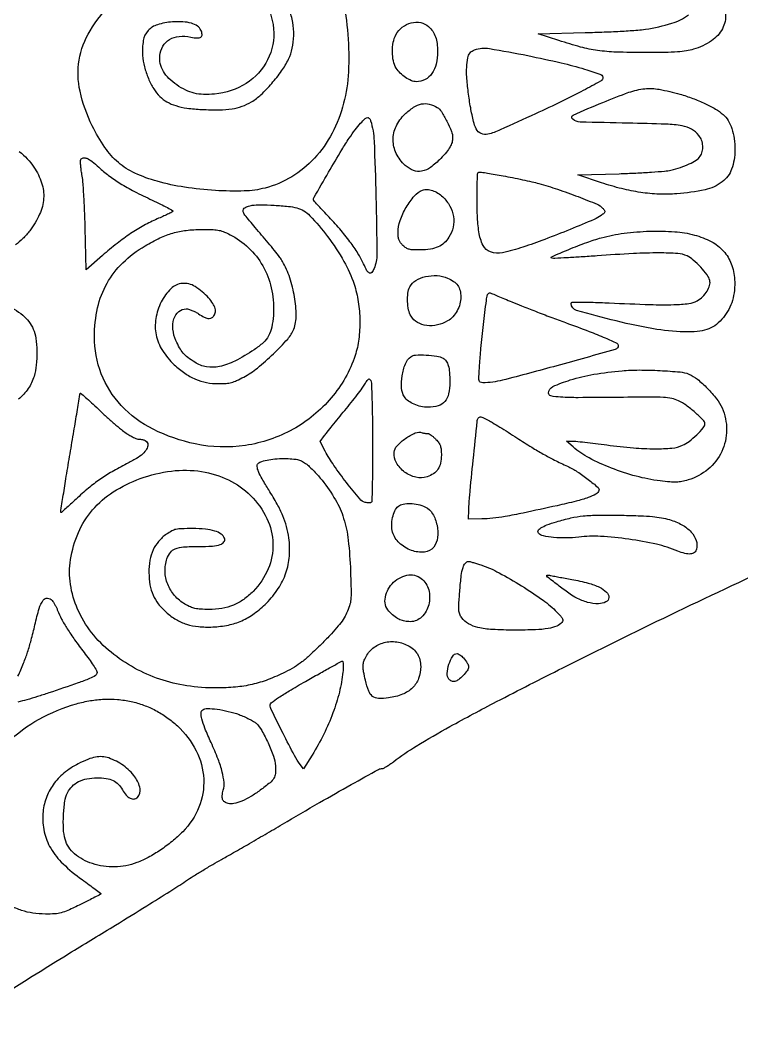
# Model space of a CAD drawing. Header units: inches. Extents: x 0 to 5940, y 0 to 4205.
# Drawn here: x 5512.86 to 5540.37, y 735.63 to 774.24 of the extents above; entities that cross this region are included whole.
import ezdxf

# ---------------------------------------------------------------- set-up
doc = ezdxf.new("R2010")
doc.units = ezdxf.units.IN
doc.header["$LTSCALE"] = 50
doc.header["$MEASUREMENT"] = 0

# ---------------------------------------------------------------- blocks, each defined once
blk = doc.blocks.new('JACZ-COO-GE-001-CAR-LOGO-R00')
at = {"color": 8}
for points in [[(6065.78, 2506.93, -0.010955), (6132.07, 2549.34, 0.000596), (6155.37, 2563.58, 0.001561), (6172.05, 2573.87, 0.002088), (6184.28, 2581.53, 0.006034), (6192.65, 2586.98, -0.00734), (6196.69, 2589.59, -0.003852), (6201.78, 2592.71, -0.00383), (6207.04, 2595.84, -0.005873), (6211.65, 2598.46, 0.003684), (6217.1, 2601.53, 0.001065), (6225.47, 2606.34, 0.001071), (6234.88, 2611.8, 0.001142), (6244.07, 2617.19, -0.002175), (6263.83, 2628.72, -0.003582), (6280.64, 2638.27, -0.001034), (6295.18, 2646.36, -0.127044), (6297.2, 2646.88, 0.124265), (6297.91, 2647.06, 0.012635), (6299.44, 2647.93, 0.015184), (6301.22, 2649.08, 0.011544), (6303.1, 2650.45, -0.026561), (6315.25, 2658.75, -0.009899), (6333.14, 2669.13, -0.007274), (6357.92, 2682.4, -0.002721), (6393.07, 2700.33, -0.004269), (6450.35, 2728.54, -0.004197), (6508.43, 2755.93, -0.004364)], [(6276.01, 3056.49, -0.031909), (6278.83, 3037.02, -0.031767), (6279.16, 3017.09, -0.052214), (6276.63, 3000.44, -0.056554), (6270.45, 2984.45, -0.066577), (6261.1, 2971.19, -0.069869), (6249.03, 2961.35, -0.07254), (6234.87, 2955.37, -0.056965), (6223.83, 2953.8, -0.02231), (6208.44, 2954.07, -0.02215), (6192.06, 2955.82, -0.030423), (6177.59, 2958.93, -0.039808), (6165.74, 2963.27, -0.068715), (6156.91, 2968.92, -0.066527), (6149.76, 2976.88, -0.035037), (6143.03, 2988.38, -0.059881), (6136.52, 3006.8, -0.0966), (6136.07, 3023.38, -0.096185), (6141.89, 3038.96, -0.058941), (6154.05, 3054.42, -0.039617)], [(6233.62, 3056.68, -0.121445), (6239.36, 3040.04, -0.139087), (6236.25, 3023.54, -0.137634), (6224.9, 3011.01, -0.117943), (6208, 3005.29, -0.031235), (6202.16, 3005.12, -0.051075), (6197.27, 3005.78, -0.052691), (6192.71, 3007.41, -0.035841), (6187.93, 3010.14, -0.04758), (6183.76, 3013.56, -0.066474), (6180.81, 3017.38, -0.074222), (6179.19, 3021.49, -0.08168), (6178.92, 3025.75, -0.106794), (6180.54, 3030.78, -0.127958), (6184.03, 3034.32, -0.113808), (6189.15, 3035.97, -0.072819), (6195.42, 3035.58, 0.03585), (6198.84, 3035.12, 0.16658), (6200.74, 3035.64, 0.269118), (6201.39, 3037, 0.087598), (6200.81, 3039.25, 0.141446), (6198.94, 3041.43, 0.074703), (6195.69, 3042.93, 0.056857), (6191.21, 3043.7, 0.031811), (6185.67, 3043.65, 0.0551), (6177.64, 3042.18, 0.138798), (6172.67, 3039.01, 0.142005), (6170.17, 3033.77, 0.058743), (6169.8, 3025.84, 0.044984), (6170.78, 3019.85, 0.036098), (6172.86, 3013.65, 0.037163), (6175.68, 3008.09, 0.064304), (6178.91, 3004.03, 0.063943), (6182.75, 3001.16, 0.053718), (6187.41, 2999.15, 0.042346), (6193.37, 2997.85, 0.019972), (6201.23, 2997.14, 0.014054), (6210.59, 2996.93, 0.036571), (6217.31, 2997.46, 0.048318), (6222.68, 2998.82, 0.048881), (6227.67, 3001.19, 0.054045), (6232.69, 3004.99, 0.024687), (6238.39, 3010.92, 0.024609), (6243.64, 3017.6, 0.040217), (6247.32, 3023.79, 0.062565), (6249.33, 3029.63, 0.047647), (6250.09, 3036.36, 0.045588), (6249.56, 3043.43, 0.045548), (6247.75, 3050.3, 0.026346)], [(6479.59, 3047.93, -0.140095), (6477.94, 3040.04, -0.125435), (6472.14, 3033.62, -0.071676), (6462.63, 3029.1, -0.037395), (6458.83, 3028.23, -0.021229), (6454.13, 3027.72, -0.01316), (6447.44, 3027.45, -0.003349), (6436.57, 3027.38, -0.008025), (6421.45, 3027.62, -0.02672), (6411.56, 3028.47, -0.030989), (6402.6, 3030.29, -0.013878), (6391.07, 3033.74), (6380.07, 3037.37), (6405.07, 3037.99, 0.00351), (6415.15, 3038.31, 0.004026), (6424.78, 3038.77, 0.003634), (6432.94, 3039.28, 0.022986), (6437.07, 3039.76, 0.031672), (6451.04, 3042.95, 0.091925), (6459.84, 3047.44, 0.19453)], [(6104.26, 2974.75, -0.077532), (6112.05, 2966.39, -0.069671), (6116.13, 2958.07, -0.095931), (6117.17, 2949.82, -0.090658), (6115.07, 2941.44, -0.056145), (6109.84, 2932.7, -0.034486), (6106.11, 2928.46, -0.047194), (6102.18, 2925.23, -0.048823)], [(6096.72, 2893.64, -0.067892), (6106.08, 2887.77, -0.112652), (6111.7, 2880.39, -0.075622), (6113.05, 2875.63, -0.027276), (6113.54, 2868.59, -0.027575), (6113.25, 2861.24, -0.048494), (6112.09, 2855.27, -0.07897), (6108.97, 2848.74, -0.068684), (6103.84, 2843.14, -0.062834)], [(6103.53, 2695.88, 0.009583), (6106.51, 2702.84, 0.016528), (6108.68, 2708.76, 0.015599), (6110.54, 2715.04, 0.0075), (6112.55, 2723.19, -0.015245), (6114.85, 2731.94, -0.082817), (6116.99, 2736.34, -0.263351), (6119.26, 2737.4, -0.199598), (6121.75, 2736.13, -0.037276), (6122.42, 2735.22, -0.014544), (6123.2, 2733.86, -0.014303), (6123.97, 2732.35, -0.017251), (6124.61, 2730.88, 0.029688), (6126.71, 2726.3, 0.017786), (6129.72, 2721.12, 0.015049), (6133.67, 2715.26, 0.009144), (6138.66, 2708.55, -0.009069), (6141.31, 2705, -0.012566), (6143.54, 2701.72, -0.009132), (6145.27, 2698.93, -0.134697), (6145.57, 2697.82, -0.255031), (6144.73, 2696.28, -0.043155), (6141.64, 2694.65, -0.017067), (6135.48, 2692.29, -0.001554), (6119.9, 2686.99, -0.005863), (6113.86, 2685.03, -0.007512), (6108.25, 2683.38, -0.005959), (6103.53, 2682.13, -0.061989)], [(6097.99, 2660.64, -0.062612), (6114.84, 2673.07, -0.05902), (6134.57, 2681.23, -0.026751), (6142.08, 2682.92, -0.03155), (6149.33, 2683.68, -0.032236), (6156.48, 2683.52, -0.030351), (6163.69, 2682.44, -0.035327), (6170.3, 2680.54, -0.033691), (6176.69, 2677.71, -0.033239), (6182.73, 2674, -0.032301), (6188.28, 2669.49, -0.088686), (6198.24, 2656.3, -0.105335), (6202.25, 2641.25, -0.108949), (6199.72, 2626.26, -0.100633), (6191.11, 2613.24, -0.024733), (6185.45, 2608.1, -0.023502), (6179.21, 2603.46, -0.024303), (6172.83, 2599.6, -0.033253), (6166.72, 2596.8, -0.085366), (6154.97, 2594.51, -0.084659), (6143.09, 2596.27, -0.095291), (6133.6, 2601.52, -0.151665), (6128.61, 2609.25, -0.057309), (6127.73, 2614.7, -0.023948), (6127.76, 2622.16, -0.023249), (6128.48, 2629.41, -0.077795), (6129.89, 2633.96, -0.083333), (6132.32, 2637.36, -0.078654), (6135.77, 2639.86, -0.069775), (6140.2, 2641.37, -0.047616), (6145.51, 2641.88, -0.034536), (6150.47, 2641.53, -0.075125), (6154.13, 2640.45, -0.0902), (6156.88, 2638.5, -0.069849), (6159.06, 2635.53, 0.053534), (6160.98, 2632.73, 0.098744), (6163.14, 2631.03, 0.142742), (6165.24, 2630.64, 0.173569), (6167.04, 2631.49, 0.252724), (6168.43, 2636.17, 0.106865), (6165.69, 2642.35, 0.07989), (6159.61, 2648.37, 0.072505), (6151.75, 2652.43, 0.066337), (6148.32, 2653.12, 0.063764), (6144.78, 2652.91, 0.049563), (6140.71, 2651.71, 0.021546), (6135.57, 2649.35, 0.054205), (6128, 2644.39, 0.066513), (6122.24, 2638.2, 0.069414), (6118.48, 2630.95, 0.067038), (6116.8, 2622.86, 0.072278), (6117.51, 2613.17, 0.079801), (6120.96, 2604.43, 0.067758), (6127.53, 2596.16, 0.036125), (6137.62, 2587.8, -0.002778), (6141.43, 2585.04, -0.004487), (6144.65, 2582.65, -0.000992), (6147.43, 2580.52, -0.233547), (6147.57, 2580.24, -0.276879), (6147.42, 2579.99, -0.001171), (6144.42, 2578.4, -0.005127), (6140.96, 2576.62, -0.003153), (6136.85, 2574.59, -0.006492), (6130.12, 2571.42, -0.039899), (6126.51, 2570.12, -0.052843), (6123.18, 2569.57, -0.016452), (6118.1, 2569.46, -0.034042), (6111.48, 2569.98, -0.043029), (6105.5, 2571.39, -0.040118), (6099.53, 2573.9, -0.02445)]]:
    blk.add_lwpolyline(points, format="xyb", dxfattribs=at)
for points in [[(6321.8, 3041.17, -0.060099), (6323.97, 3038.67, -0.062626), (6325.45, 3035.76, -0.05462), (6326.29, 3032.24, -0.031682), (6326.57, 3027.89, -0.057776), (6325.8, 3021.29, -0.096235), (6323.52, 3016.2, -0.118348), (6319.9, 3013.02, -0.122276), (6315.27, 3011.88, -0.101166), (6312.63, 3012.43, -0.04737), (6309.55, 3014.11, -0.045824), (6306.66, 3016.47, -0.061522), (6304.56, 3019.12, -0.086598), (6303.08, 3022.89, -0.048173), (6302.56, 3027.81, -0.047831), (6302.99, 3032.81, -0.077792), (6304.4, 3036.82, -0.105176), (6307.8, 3040.85, -0.103873), (6312.57, 3043.16, -0.110965), (6317.6, 3043.28, -0.135538)], [(6374.57, 3025.75, -0.006381), (6392.25, 3021.9, -0.017067), (6404.7, 3018.57, -0.014989), (6413.37, 3015.65, -0.396926), (6414.36, 3013.64, -0.195972), (6413.1, 3012.09, -0.003951), (6404.01, 3007.21, -0.008268), (6392.7, 3001.49, -0.004446), (6378.57, 2994.78, -0.002698), (6359.83, 2986.22, -0.04376), (6353.29, 2983.93, -0.173901), (6349.73, 2984.28, -0.164773), (6347.11, 2986.8, -0.061828), (6345.66, 2990.72, -0.012496), (6344.14, 2998.01, -0.013431), (6342.85, 3006.35, -0.014773), (6342.06, 3014.5, -0.059592), (6342.58, 3024.53, -0.273243), (6346.2, 3028.8, -0.123979), (6354.13, 3029.49, -0.01036)], [(6455.37, 3005.25, -0.019325), (6462.16, 3003.01, -0.020636), (6468.61, 3000.29, -0.022126), (6474.2, 2997.34, -0.042643), (6478.33, 2994.43, -0.083986), (6480.98, 2991.31, -0.054421), (6482.95, 2986.99, -0.046851), (6484.17, 2981.66, -0.03286), (6484.57, 2975.52, -0.085255), (6482.84, 2965.44, -0.147388), (6477.85, 2958.64, -0.108676), (6468.68, 2954.45, -0.034533), (6453.72, 2952.29, -0.028562), (6444.23, 2952.13, -0.026374), (6434.52, 2953.03, -0.024781), (6424.39, 2955.03, -0.019458), (6413.65, 2958.16), (6401.07, 2962.37), (6423.07, 2963, 0.004527), (6431.9, 2963.33, 0.005376), (6440.22, 2963.81, 0.004702), (6447.23, 2964.36, 0.034099), (6450.57, 2964.88, 0.024719), (6455.69, 2966.31, 0.02989), (6460.33, 2968.18, 0.032614), (6464.02, 2970.23, 0.097192), (6466.1, 2972.23, 0.09484), (6467.23, 2974.74, 0.073983), (6467.48, 2977.73, 0.071794), (6466.85, 2980.76, 0.079472), (6465.4, 2983.36, 0.098645), (6461.56, 2986.65, 0.085213), (6456.54, 2988.43, 0.034347), (6447.94, 2989.32, 0.003667), (6427.87, 2989.84, -0.002441), (6402.38, 2990.45, -0.165629), (6398.38, 2991.94, -0.558037), (6398.68, 2994.17, -0.007232), (6414.34, 3000.9, -0.012591), (6428.26, 3006.24, -0.058937), (6436.62, 3008.14, -0.072119), (6444.37, 3007.84, -0.02459)], [(6326.4, 2998.2, -0.114783), (6328.59, 2995.98, -0.020429), (6331.47, 2990.83, -0.02139), (6333.91, 2985.45, -0.096006), (6334.57, 2982.06, -0.072297), (6334.22, 2979.63, -0.058998), (6333.18, 2977.21, -0.042922), (6331.27, 2974.49, -0.016622), (6328.2, 2971.05, -0.044427), (6322.84, 2966.35, -0.110649), (6318.09, 2964.28, -0.141562), (6313.67, 2964.69, -0.094136), (6309.32, 2967.41, -0.092543), (6304.62, 2973.75, -0.112431), (6302.93, 2980.93, -0.112054), (6304.52, 2988.15, -0.091447), (6309.15, 2994.6, -0.04594), (6313.77, 2998.28, -0.094311), (6318.02, 3000.05, -0.111103), (6322.16, 2999.99, -0.081857)], [(6290.97, 2991.13, -0.063487), (6292.82, 2980.31, -0.004828), (6293.8, 2950.62, -0.003452), (6294.3, 2920.11, -0.104058), (6292.8, 2912.63, -0.060813), (6291.55, 2910.47, -0.348751), (6290.35, 2910.17, -0.165851), (6289.04, 2911.39, -0.018252), (6287.2, 2915.13, 0.035462), (6284.26, 2920.6, 0.019715), (6279.98, 2926.85, 0.017479), (6274.53, 2933.63, 0.012829), (6268.04, 2940.78, -0.003269), (6265.18, 2943.82, -0.00516), (6262.77, 2946.46, -0.001534), (6260.71, 2948.78, -0.182677), (6260.57, 2949.15, -0.13194), (6260.91, 2950.43, -0.0005), (6268.63, 2963.73, -0.002524), (6275.69, 2975.72, -0.01488), (6279.6, 2981.88, -0.012589), (6282.75, 2986.27, -0.020921), (6285.64, 2989.78, -0.019109), (6288.11, 2992.34, -0.193359), (6289.45, 2992.88, -0.15019), (6289.87, 2992.75, -0.065372), (6290.3, 2992.36, -0.056329), (6290.69, 2991.8, -0.048054)], [(6146.57, 2966.37, 0.030119), (6151.74, 2961.99, 0.022685), (6157.9, 2957.81, 0.019067), (6165.44, 2953.56, 0.010794), (6174.88, 2948.96, -0.00672), (6179.33, 2946.84, -0.011761), (6182.95, 2944.94, -0.006054), (6185.82, 2943.31, -0.517695), (6185.85, 2942.88, -0.061663), (6185.26, 2942.5, -0.002807), (6183.1, 2941.46, -0.004651), (6180.5, 2940.25, -0.003312), (6177.57, 2938.95, 0.023042), (6170.4, 2935.42, 0.021307), (6163.39, 2931.16, 0.019408), (6156.19, 2925.94, 0.013355), (6148.43, 2919.49), (6139.84, 2911.97), (6139.29, 2934.17, 0.004207), (6138.98, 2943.13, 0.004815), (6138.54, 2951.69, 0.004363), (6138.04, 2958.94, 0.027224), (6137.54, 2962.63, -0.012742), (6137.13, 2965.14, -0.015501), (6136.88, 2967.5, -0.014104), (6136.79, 2969.49, -0.096432), (6136.96, 2970.45, -0.270726), (6138.16, 2971.41, -0.137931), (6140.16, 2971.16, -0.066905), (6142.99, 2969.48, -0.023461)], [(6361.49, 2961.85, -0.005079), (6366.37, 2960.92, -0.003842), (6371.7, 2959.8, -0.003885), (6376.69, 2958.68, -0.009003), (6380.42, 2957.74, -0.015014), (6390.3, 2954.73, -0.010494), (6401.25, 2950.78, -0.006271), (6411.35, 2946.75, -0.111137), (6414.2, 2944.74, -0.023036), (6415.27, 2943.44, -0.204982), (6415.44, 2942.74, -0.173163), (6415.06, 2942.06, -0.015603), (6413.54, 2940.82, -0.06476), (6409.84, 2938.66, -0.00332), (6397, 2933.35, -0.005906), (6383.47, 2928.05, -0.009783), (6371.92, 2923.94, -0.029306), (6361.06, 2921, -0.135203), (6354.62, 2921.41, -0.199999), (6350.7, 2924.89, -0.07651), (6348.53, 2932.01, -0.02562), (6347.72, 2940.76, -0.013131), (6347.56, 2951.79, -0.004833), (6347.79, 2962.81, -0.405239), (6348.89, 2963.88, -0.03842), (6349.82, 2963.81, -0.001537), (6353.14, 2963.28, -0.002697), (6357.08, 2962.63, -0.001904)], [(6329.28, 2950.67, -0.071836), (6333.1, 2945.73, -0.090353), (6334.99, 2940.27, -0.093395), (6334.81, 2934.63, -0.082428), (6332.61, 2929.18, -0.073844), (6330.11, 2926.18, -0.078112), (6326.89, 2924.1, -0.065967), (6322.73, 2922.89, -0.035559), (6317.4, 2922.45, -0.012315), (6313.66, 2922.5, -0.052686), (6311.46, 2922.82, -0.077508), (6309.81, 2923.52, -0.048937), (6308.15, 2924.8, -0.04365), (6306.87, 2926.24, -0.072393), (6306.09, 2927.66, -0.062876), (6305.69, 2929.39, -0.025549), (6305.57, 2931.8, -0.084857), (6306.64, 2938.04, -0.046749), (6309.89, 2945.08, -0.047076), (6314.21, 2951.14, -0.122185), (6318.57, 2954.21, -0.108223), (6320.96, 2954.58, -0.064694), (6323.79, 2954.04, -0.058514), (6326.69, 2952.69, -0.054306)], [(6251.71, 2944.82, -0.139779), (6258.71, 2940.67, -0.028519), (6268.1, 2929.55, -0.030823), (6276.76, 2916.4, -0.051046), (6282.16, 2904.27, -0.040704), (6284.39, 2894.96, -0.03479), (6285.24, 2884.9, -0.035448), (6284.69, 2875.05, -0.048212), (6282.72, 2866.38, -0.096082), (6270.08, 2843.84, -0.090841), (6249.72, 2827.14, -0.089402), (6224.45, 2818.56, -0.089336), (6197.77, 2819.34, -0.064283), (6175.43, 2827.13, -0.088378), (6158.41, 2839.81, -0.096679), (6147.85, 2856.61, -0.093112), (6144.19, 2876.38, -0.054138), (6145.9, 2891.69, -0.072403), (6150.87, 2904.75, -0.073837), (6159.26, 2915.65, -0.059108), (6171.07, 2924.63, -0.022263), (6179.02, 2928.84, -0.039921), (6185.93, 2931.46, -0.042049), (6192.91, 2932.87, -0.027978), (6201.07, 2933.35, -0.007875), (6207.26, 2933.27, -0.044163), (6210.54, 2932.88, -0.055853), (6213.36, 2931.96, -0.017144), (6217.38, 2929.96, -0.074502), (6227.19, 2922.57, -0.074694), (6234.39, 2912.64, -0.072532), (6238.51, 2900.76, -0.064363), (6239.29, 2887.69, -0.033807), (6238.43, 2881.35, -0.076674), (6236.74, 2876.83, -0.079833), (6233.82, 2873.14, -0.039131), (6229.09, 2869.44, -0.027098), (6218.85, 2863.41, -0.067165), (6210.67, 2860.49, -0.093356), (6203.77, 2860.33, -0.102071), (6197.52, 2862.73, -0.021464), (6193.82, 2865.33, -0.050554), (6191.37, 2867.64, -0.05138), (6189.46, 2870.37, -0.022816), (6187.5, 2874.31, -0.077456), (6185.89, 2880.3, -0.106081), (6186.47, 2885.83, -0.138014), (6189.04, 2889.67, -0.178544), (6192.98, 2891.13, -0.069798), (6194.26, 2890.95, -0.025273), (6195.99, 2890.36, -0.024483), (6197.85, 2889.51, -0.026727), (6199.56, 2888.5, 0.019988), (6202.49, 2886.73, 0.081222), (6204.45, 2886.03, 0.136722), (6205.97, 2886.17, 0.105985), (6207.37, 2887.08, 0.144984), (6208.39, 2888.95, 0.114452), (6208.34, 2891.27, 0.081884), (6207.17, 2893.97, 0.040411), (6204.89, 2896.95, 0.069157), (6197.65, 2903.02, 0.162567), (6190.88, 2904.66, 0.175083), (6184.82, 2901.87, 0.082524), (6179.69, 2894.81, 0.074612), (6176.81, 2885.95, 0.092927), (6176.98, 2877.31, 0.089525), (6180.31, 2869.08, 0.064212), (6186.64, 2861.41, 0.037218), (6192.2, 2856.94, 0.049897), (6197.86, 2853.82, 0.052637), (6203.77, 2852, 0.04909), (6210.07, 2851.4, 0.017459), (6214.11, 2851.55, 0.045444), (6216.98, 2852.02, 0.044157), (6219.76, 2853.01, 0.015726), (6223.54, 2854.9, 0.046662), (6230.78, 2859.71, 0.021216), (6239.32, 2867.25, 0.019365), (6246.9, 2875.11, 0.09113), (6250.15, 2880.44, 0.094059), (6251.43, 2887.62, 0.03928), (6250.56, 2897.45, 0.038353), (6248, 2907.71, 0.052291), (6244.08, 2916.38, 0.028362), (6242.65, 2918.53, 0.005892), (6239.88, 2922.14, 0.00617), (6236.55, 2926.26, 0.005788), (6233.06, 2930.38, -0.002848), (6229.67, 2934.33, -0.003904), (6226.68, 2937.92, -0.002543), (6224.2, 2940.97, -0.045589), (6223.5, 2942.02, -0.152812), (6223.23, 2943.43, -0.181724), (6223.84, 2944.63, -0.107274), (6225.45, 2945.56, -0.037187), (6228.07, 2946.2, -0.046287), (6232.27, 2946.5, -0.009368), (6239.75, 2946.2, -0.009736), (6247.24, 2945.62, -0.040011)], [(6463.07, 2930.4, -0.05637), (6472.04, 2926.9, -0.087813), (6478.58, 2921.83, -0.0946), (6482.66, 2915.12, -0.075604), (6484.4, 2906.83, -0.037772), (6484.29, 2900.97, -0.04765), (6483.27, 2895.65, -0.050291), (6481.32, 2890.86, -0.050882), (6478.47, 2886.57, -0.050401), (6474.76, 2882.9, -0.07286), (6470.8, 2880.55, -0.065168), (6466.01, 2879.28, -0.032201), (6459.71, 2878.88, -0.041584), (6443.08, 2880.26, -0.018325), (6421.46, 2884.71, -0.009378), (6400.43, 2890.27, -0.335209), (6397.57, 2894.05, -0.399987), (6398.1, 2894.62, -0.009369), (6402.08, 2894.73, -0.011268), (6408.02, 2894.67, -0.002738), (6417.82, 2894.28, 0.00306), (6439.56, 2893.45, 0.014157), (6452.14, 2893.39, 0.022536), (6460.16, 2893.95, 0.104591), (6464.53, 2895.41, 0.062635), (6467.44, 2897.65, 0.059433), (6469.77, 2900.58, 0.065306), (6471.14, 2903.64, 0.135068), (6471.2, 2906.23, 0.099604), (6469.79, 2909.19, 0.025421), (6466.38, 2913.29, 0.026586), (6462.47, 2917.1, 0.069295), (6459.19, 2919.25, 0.094861), (6454.25, 2920.54, 0.015871), (6444.41, 2920.86, 0.013305), (6430.61, 2920.51, 0.004986), (6411.3, 2919.31, -0.002027), (6402.79, 2918.74, -0.002923), (6395.27, 2918.3, -0.001534), (6388.89, 2917.99, -0.046818), (6387.3, 2918.06, -0.75446), (6387.19, 2918.84, -0.005781), (6396.23, 2922.7, -0.010038), (6405.92, 2926.48, -0.021562), (6413.57, 2928.92, -0.034223), (6425.64, 2931.33, -0.024673), (6439.34, 2932.42, -0.025066), (6452.56, 2932.15, -0.047381)], [(6331.85, 2907.52, -0.051653), (6335.07, 2905.74, -0.087835), (6337.25, 2903.58, -0.092035), (6338.48, 2900.88, -0.061685), (6338.9, 2897.5, -0.065776), (6338.41, 2893.74, -0.059854), (6336.95, 2890.11, -0.060903), (6334.7, 2886.99, -0.07361), (6331.89, 2884.72, -0.078224), (6326.43, 2882.57, -0.087281), (6320.79, 2882.31, -0.097226), (6315.88, 2883.95, -0.127372), (6312.5, 2887.23, -0.084435), (6311.18, 2890.53, -0.042339), (6310.62, 2894.99, -0.042335), (6310.81, 2899.48, -0.084076), (6311.85, 2902.88, -0.144097), (6314.93, 2906.19, -0.076935), (6320.17, 2908.29, -0.071325), (6326.27, 2908.82, -0.086063)], [(6366.07, 2894.82, 0.005986), (6371.16, 2892.74, 0.002069), (6378.57, 2889.86, 0.002055), (6386.75, 2886.74, 0.002385), (6394.57, 2883.85, -0.003686), (6407.14, 2879.16, -0.010856), (6415.7, 2875.68, -0.007183), (6421.82, 2872.93, -0.291398), (6422.57, 2871.75, -0.335817), (6420.9, 2869.54, -0.001408), (6389.89, 2860.89, -0.004378), (6361.05, 2853.21, -0.063013), (6350.55, 2851.88, -0.127812), (6349.27, 2852.21, -0.225162), (6348.64, 2853.09, -0.057304), (6348.52, 2855.08, -0.003265), (6348.88, 2861.23, -0.008805), (6349.63, 2870.13, -0.00318), (6350.98, 2882.77, -0.001466), (6352.49, 2895.63, -0.046706), (6353.16, 2898.73, -0.095306), (6353.42, 2899.21, -0.105787), (6353.83, 2899.54, -0.109019), (6354.32, 2899.66, -0.106785), (6354.83, 2899.57, -0.000607), (6355.69, 2899.2, -0.000027), (6358.64, 2897.96, -0.000046), (6362.15, 2896.48, -0.000033)], [(6329.51, 2864.91, -0.126123), (6331.16, 2863.4, -0.076298), (6332.26, 2860.97, -0.050548), (6332.88, 2857.39, -0.018445), (6333.05, 2852.25, -0.049212), (6332.41, 2845.94, -0.129089), (6330.42, 2841.89, -0.145874), (6326.89, 2839.63, -0.0697), (6321.49, 2838.88, -0.049896), (6317.64, 2839.26, -0.054086), (6314.04, 2840.41, -0.058586), (6311.04, 2842.17, -0.08549), (6308.96, 2844.41, -0.129026), (6307.41, 2849.04, -0.056234), (6307.7, 2855.57, -0.05628), (6309.44, 2861.86, -0.13193), (6312.35, 2865.72, -0.158352), (6314.79, 2866.61, -0.02055), (6320.41, 2866.58, -0.023922), (6326.08, 2866.04, -0.087381)], [(6460.07, 2856.47, -0.07097), (6464.62, 2853.75, -0.028731), (6469.97, 2848.88, -0.028871), (6474.8, 2843.35, -0.060629), (6477.72, 2838.46, -0.106015), (6480.17, 2826.8, -0.109129), (6477.57, 2815.3, -0.108521), (6470.35, 2805.91, -0.10382), (6459.75, 2800.23, -0.022592), (6456.32, 2799.39, -0.040271), (6453.44, 2799.06, -0.031033), (6450.07, 2799.15, -0.008497), (6444.78, 2799.72, -0.033917), (6432.05, 2802.2, -0.02813), (6418.93, 2806.49, -0.029071), (6407.13, 2811.91, -0.056064), (6398.57, 2817.77), (6395.07, 2820.8), (6398.07, 2820.83, -0.027507), (6399.98, 2820.75, -0.00249), (6404.74, 2820.26, -0.003226), (6410.41, 2819.61, -0.002517), (6416.57, 2818.83, 0.011028), (6430.67, 2817.3, 0.020466), (6442.17, 2816.77, 0.024424), (6451.1, 2817.17, 0.081363), (6456.77, 2818.65, 0.060786), (6460.23, 2820.72, 0.026912), (6464.27, 2824.22, 0.021973), (6467.77, 2827.92, 0.180599), (6468.57, 2830.05, 0.199727), (6467.74, 2832.04, 0.015458), (6463.44, 2836.06, 0.02196), (6458.66, 2839.9, 0.049905), (6454.68, 2842.25, 0.056777), (6451, 2843.46, 0.038241), (6446.62, 2844.04, 0.014751), (6439.26, 2844.21, 0.00132), (6420.77, 2844.06, -0.002239), (6401.28, 2843.94, -0.016392), (6391.96, 2844.22, -0.029866), (6386.76, 2844.87, -0.361556), (6385.57, 2846.3, -0.292689), (6387.83, 2849.83, -0.033558), (6397.05, 2853.35, -0.032097), (6409.65, 2856.35, -0.020607), (6424.57, 2858.27, -0.022464), (6433.62, 2858.65, -0.011939), (6444.83, 2858.35, -0.009225), (6455.43, 2857.61, -0.077505)], [(6292.01, 2820.22, -0.002117), (6291.98, 2808.22, -0.003411), (6291.84, 2798, -0.000662), (6291.65, 2789.02, -0.191913), (6291.37, 2788.35, -0.154472), (6290.93, 2788.12, -0.039392), (6290.11, 2788.04, -0.036345), (6289.12, 2788.09, -0.029941), (6288.09, 2788.28, -0.158748), (6285.19, 2790.1, -0.008263), (6278.19, 2798.78, -0.014124), (6271.44, 2807.97, -0.030547), (6266.89, 2815.48), (6264.22, 2820.57), (6266.5, 2823.78, -0.012368), (6267.88, 2825.61, -0.002079), (6270.61, 2829.04, -0.002275), (6273.85, 2833.05, -0.002018), (6277.26, 2837.19, 0.004809), (6280.67, 2841.36, 0.005281), (6283.88, 2845.47, 0.004946), (6286.56, 2849.04, 0.026402), (6287.9, 2851.07, -0.010508), (6289.14, 2853.11, -0.10697), (6289.83, 2853.81, -0.321964), (6290.4, 2853.78, -0.097596), (6291, 2853.08, -0.118768), (6291.39, 2851.69, -0.001661), (6291.69, 2842.89, -0.004451), (6291.91, 2832.5, -0.00271)], [(6161.01, 2825.13, 0.014987), (6163.01, 2823.88, 0.017677), (6164.98, 2822.83, 0.016748), (6166.69, 2822.07, 0.097152), (6167.66, 2821.88, -0.048557), (6169.67, 2821.68, -0.084462), (6171.23, 2821.09, -0.11246), (6172.21, 2820.16, -0.149017), (6172.57, 2818.99, -0.134979), (6171.9, 2816.56, -0.074441), (6169.93, 2814.15, -0.049395), (6166.5, 2811.61, -0.018454), (6161.24, 2808.72, 0.014548), (6153.57, 2804.58, 0.021293), (6147.1, 2800.46, 0.021226), (6140.98, 2795.8, 0.014328), (6134.4, 2789.99, -0.002458), (6131.45, 2787.27, -0.003929), (6128.9, 2784.97, -0.000906), (6126.65, 2782.98, -0.182501), (6126.38, 2782.88, -0.459901), (6126.24, 2783.04, -0.000157), (6127.64, 2792.06, -0.001958), (6129.25, 2802.15, -0.00117), (6131.23, 2814.13, 0.000307), (6133.25, 2826.17, 0.000491), (6134.96, 2836.46, 0.000082), (6136.46, 2845.56, 0.028916), (6136.53, 2846.25, -0.62122), (6136.79, 2846.37, -0.003506), (6139.43, 2844.11, -0.00812), (6142.59, 2841.28, -0.004565), (6146.33, 2837.75, 0.006896), (6150.43, 2833.92, 0.006711), (6154.67, 2830.18, 0.006641), (6158.49, 2826.98, 0.024726)], [(6353.52, 2831.9, -0.016574), (6355.69, 2830.7, -0.003088), (6359.59, 2828.35, -0.003306), (6364.11, 2825.53, -0.003014), (6368.73, 2822.57, 0.005008), (6376.58, 2817.58, 0.010818), (6382.74, 2813.94, 0.012001), (6388.64, 2810.81, 0.007855), (6395.57, 2807.47, -0.03491), (6400.82, 2804.58, -0.021071), (6406.63, 2800.48, -0.012372), (6411.83, 2796.27, -0.305578), (6412.3, 2794.57, -0.190596), (6410.74, 2792.71, -0.037041), (6406.65, 2790.88, -0.025397), (6400.18, 2788.9, -0.007473), (6390.07, 2786.52, -0.001568), (6372.09, 2782.63, -0.008788), (6362.42, 2780.75, -0.016329), (6355.85, 2779.81, -0.024502), (6350.07, 2779.46), (6343.07, 2779.38), (6343.17, 2784.38, -0.018901), (6343.61, 2792, -0.001751), (6345.48, 2810.79, -0.000406), (6347.61, 2831.4, -0.112831), (6348.18, 2833.05, -0.122235), (6348.77, 2833.63, -0.18781), (6349.47, 2833.74, -0.060246), (6350.62, 2833.35, -0.004789)], [(6321.25, 2824.88, -0.125317), (6322.02, 2824.68, -0.028515), (6323.17, 2823.97, -0.027788), (6324.45, 2822.96, -0.023908), (6325.67, 2821.77, -0.033317), (6327.19, 2819.91, -0.071195), (6328.03, 2818.27, -0.062555), (6328.45, 2816.32, -0.02099), (6328.57, 2813.41, -0.053252), (6328.12, 2809.17, -0.092407), (6326.75, 2805.92, -0.099094), (6324.39, 2803.53, -0.068996), (6320.97, 2801.85, -0.139722), (6315.05, 2801.6, -0.101444), (6309.04, 2804.42, -0.103205), (6304.71, 2809.32, -0.149963), (6303.45, 2814.92, -0.172497), (6305.01, 2818.42, -0.050521), (6309.54, 2822.31, -0.050425), (6314.73, 2825.2, -0.186797), (6318.4, 2825.34, 0.027474), (6319.02, 2825.16, 0.015521), (6319.79, 2825.01, 0.015458), (6320.57, 2824.91, 0.024431)], [(6256.98, 2808.52, -0.026853), (6258.72, 2807.04, -0.011007), (6260.92, 2804.85, -0.010853), (6263.18, 2802.4, -0.013664), (6265.17, 2800.03, -0.03496), (6272.3, 2789.61, -0.056696), (6276.64, 2779.8, -0.048306), (6279.07, 2768.2, -0.018669), (6280.27, 2751.79, -0.002817), (6280.59, 2741.04, -0.028935), (6280.45, 2736.6, -0.057185), (6279.77, 2733.38, -0.027385), (6278.23, 2729.44, -0.038392), (6276.38, 2726.12, -0.025149), (6273.79, 2722.59, -0.018721), (6270.12, 2718.41, -0.007596), (6264.83, 2712.98, -0.007628), (6258.81, 2707.19, -0.023199), (6254.49, 2703.51, -0.029459), (6250.46, 2700.75, -0.019999), (6245.57, 2698.07, -0.024052), (6236.46, 2694.08, -0.034388), (6228.03, 2691.51, -0.033984), (6219.24, 2690.1, -0.022735), (6209.07, 2689.63, -0.037131), (6193.29, 2690.79, -0.044778), (6178.86, 2694.29, -0.045763), (6165.53, 2700.21, -0.041834), (6153.07, 2708.61, -0.057045), (6142.62, 2719.19, -0.063304), (6135.25, 2731.5, -0.066561), (6131.45, 2744.69, -0.075397), (6131.5, 2757.85, -0.063844), (6135.67, 2772.27, -0.075483), (6143.19, 2784.28, -0.072986), (6154.18, 2793.82, -0.054833), (6168.55, 2800.93, -0.056727), (6185.15, 2804.93, -0.06914), (6201.12, 2804.7, -0.0746), (6215.43, 2800.24, -0.083564), (6227.18, 2791.9, -0.084706), (6235.82, 2779.74, -0.105742), (6239.07, 2766.32, -0.108114), (6236.53, 2752.96, -0.091964), (6228.57, 2741, -0.046833), (6223.53, 2736.69, -0.056236), (6218.07, 2733.7, -0.055049), (6211.98, 2731.96, -0.042153), (6205.07, 2731.38, -0.011679), (6200.51, 2731.49, -0.042397), (6197.63, 2731.87, -0.052858), (6195.2, 2732.68, -0.025999), (6192.3, 2734.18, -0.080872), (6186.79, 2738.76, -0.085168), (6183.13, 2744.77, -0.08689), (6181.73, 2751.55, -0.088751), (6182.74, 2758.35, -0.085127), (6184.56, 2761.73, -0.135599), (6187.18, 2763.67, -0.077225), (6191.51, 2764.62, -0.014576), (6199.63, 2764.86, 0.01426), (6206.87, 2765.08, 0.062037), (6211.08, 2765.86, 0.1574), (6213.02, 2767.24, 0.257064), (6213.28, 2769.18, 0.153355), (6211.49, 2771.44, 0.074811), (6208.13, 2773.05, 0.051449), (6203.17, 2774.03, 0.022039), (6196.41, 2774.35, 0.00693), (6190.46, 2774.28, 0.046511), (6187.53, 2773.94, 0.071648), (6185.26, 2773.1, 0.028992), (6182.46, 2771.37, 0.062565), (6178.29, 2767.57, 0.070324), (6175.37, 2763, 0.065038), (6173.68, 2757.5, 0.043692), (6173.15, 2750.93, 0.040092), (6173.71, 2744.46, 0.060807), (6175.32, 2739.05, 0.062978), (6178.13, 2734.32, 0.046887), (6182.29, 2729.89, 0.046387), (6187.61, 2726.02, 0.057719), (6193.19, 2723.52, 0.05372), (6199.5, 2722.25, 0.033378), (6207.07, 2722.07, 0.040042), (6215.38, 2723.09, 0.054204), (6222.57, 2725.4, 0.053612), (6229.16, 2729.23, 0.038038), (6235.66, 2734.8, 0.051525), (6241.88, 2742.47, 0.062471), (6245.95, 2750.78, 0.063202), (6247.8, 2759.76, 0.054586), (6247.5, 2769.39, 0.03088), (6246.25, 2775.45, 0.032963), (6244.29, 2781.17, 0.027798), (6241.29, 2787.35, 0.013655), (6236.84, 2794.88, -0.009355), (6233.26, 2800.8, -0.035215), (6231.36, 2804.7, -0.061477), (6230.66, 2807.33, -0.239349), (6231.19, 2808.87, -0.115793), (6233.21, 2810.08, -0.032321), (6236.81, 2810.97, -0.029651), (6241.26, 2811.51, -0.022812), (6246.16, 2811.58, -0.013568), (6250.13, 2811.34, -0.047594), (6252.65, 2810.89, -0.060805), (6254.7, 2810.03, -0.033269)], [(6320.08, 2785.8, -0.151735), (6323.92, 2782.26, -0.08022), (6326.25, 2776.15, -0.079232), (6326.56, 2769.54, -0.139627), (6324.5, 2764.51, -0.206345), (6319.61, 2761.86, -0.110284), (6312.66, 2762.76, -0.09928), (6306.18, 2766.71, -0.14004), (6302.68, 2772.45, -0.07051), (6302.2, 2776.12, -0.051392), (6302.67, 2780.2, -0.053317), (6303.9, 2783.87, -0.115386), (6305.71, 2786.2, -0.122322), (6308.29, 2787.4, -0.055449), (6312.02, 2787.71, -0.050977), (6316.18, 2787.17, -0.053068)], [(6449.9, 2779.11, -0.055519), (6456.44, 2776.37, -0.081759), (6461.31, 2772.51, -0.102152), (6463.97, 2768.01, -0.145012), (6464.16, 2763.4, -0.168387), (6463.04, 2761.68, -0.140608), (6461.01, 2760.88, -0.087932), (6458.03, 2761.11, -0.035963), (6454.16, 2762.41, 0.042869), (6442.91, 2766.01, 0.021058), (6428.12, 2768.74, 0.021046), (6413.2, 2770.2, 0.044281), (6401.58, 2769.83, -0.026184), (6394.81, 2769.36, -0.028737), (6388.24, 2769.63, -0.028438), (6382.77, 2770.49, -0.146345), (6380.12, 2771.95, -0.347033), (6379.98, 2773.23, -0.113124), (6381.41, 2774.67, -0.050629), (6384.63, 2776.27, -0.015958), (6389.73, 2777.99, -0.018294), (6397.42, 2780.03, -0.030891), (6404, 2781.09, -0.023013), (6411.88, 2781.51, -0.00599), (6424.57, 2781.43, -0.004222), (6434.37, 2781.18, -0.014298), (6440.75, 2780.78, -0.021261), (6445.55, 2780.13, -0.027166)], [(6350.06, 2754.88, -0.040735), (6359.24, 2750.86, -0.015921), (6371.21, 2743.91, -0.015805), (6382.66, 2736.26, -0.044077), (6389.98, 2729.97, -0.011988), (6392.03, 2727.77, -0.068468), (6392.92, 2726.44, -0.149354), (6393.07, 2725.43, -0.13883), (6392.65, 2724.47, -0.126269), (6389.87, 2722.46, -0.053695), (6385.41, 2721.24, -0.032105), (6378.57, 2720.57, -0.008489), (6367.57, 2720.4, -0.01229), (6355.58, 2720.71, -0.044517), (6348.03, 2721.77, -0.072953), (6342.97, 2723.75, -0.103049), (6339.36, 2726.96, -0.072297), (6338.32, 2728.87, -0.071835), (6337.87, 2730.99, -0.032082), (6337.87, 2734.33, -0.003814), (6338.4, 2741.73, -0.009842), (6339.15, 2749.34, -0.044776), (6340.07, 2753.69, -0.094338), (6341.31, 2756.05, -0.228226), (6343.04, 2756.88, -0.063252), (6343.8, 2756.78, -0.006063), (6345.6, 2756.29, -0.007647), (6347.75, 2755.65, -0.005963)], [(6317.91, 2747.82, -0.164491), (6321.84, 2741.81, -0.125898), (6321.85, 2733.9, -0.135686), (6318.13, 2727.37, -0.198171), (6312.08, 2724.88, -0.044627), (6309.13, 2725.14, -0.060547), (6306.57, 2725.93, -0.054387), (6304.09, 2727.38, -0.02825), (6301.32, 2729.69, -0.237026), (6298.66, 2736.86, -0.158866), (6302.35, 2744.99, -0.153227), (6310.23, 2749.56, -0.225779)], [(6397.86, 2747.33, -0.019449), (6406.56, 2745.41, -0.048976), (6412.64, 2743.16, -0.075891), (6416.34, 2740.61, -0.206829), (6417.57, 2737.76, -0.288614), (6416.06, 2735.36, -0.108626), (6412.03, 2734.41, -0.071566), (6406.32, 2735.15, -0.050291), (6400.27, 2737.52, -0.038191), (6397.03, 2739.5, -0.006488), (6391.21, 2743.81, -0.00205), (6385.01, 2748.58, -0.231838), (6384.57, 2749.48, -0.385714), (6384.7, 2749.62, -0.032195), (6385.23, 2749.64, -0.029938), (6385.96, 2749.58, -0.017284), (6386.82, 2749.42, 0.007127), (6388.17, 2749.13, 0.00099), (6390.99, 2748.6, 0.001133), (6394.33, 2747.97, 0.000961)], [(6310.73, 2712.26, -0.063357), (6313.68, 2710.27, -0.07619), (6315.83, 2707.7, -0.075569), (6317.13, 2704.59, -0.061043), (6317.57, 2700.99, -0.087503), (6316.45, 2694.67, -0.112812), (6313.25, 2689.73, -0.100705), (6307.91, 2686.29, -0.058528), (6300.49, 2684.37, -0.041006), (6295.14, 2684.07, -0.157233), (6292.04, 2685.17, -0.141719), (6289.97, 2687.95, -0.031142), (6288.23, 2693.71, -0.007794), (6287.23, 2698.26, -0.041612), (6286.93, 2700.79, -0.066783), (6287.12, 2702.75, -0.041999), (6287.84, 2704.94, -0.109715), (6291.6, 2710.23, -0.106385), (6297.29, 2713.5, -0.102014), (6304.02, 2714.21, -0.093092)], [(6340.25, 2705.63, -0.039097), (6342.35, 2702.89, -0.147108), (6342.95, 2700.83, -0.152563), (6342.31, 2698.82, -0.043064), (6340.17, 2696.28, -0.029392), (6337.63, 2694.02, -0.106318), (6335.69, 2693.07, -0.171228), (6334.07, 2693.23, -0.111438), (6332.56, 2694.39, -0.196917), (6331.63, 2697.37, -0.056884), (6332.6, 2702.21, -0.057854), (6334.58, 2706.56, -0.262638), (6336.92, 2707.88, -0.115664), (6337.56, 2707.73, -0.033485), (6338.43, 2707.22, -0.031732), (6339.38, 2706.49, -0.029138)], [(6276.24, 2698.13, -0.034294), (6274.36, 2687.43, -0.028136), (6270.94, 2676.34, -0.026716), (6266.08, 2665.11, -0.023802), (6259.87, 2654.01), (6255.27, 2646.62), (6253.48, 2649, -0.041022), (6250.52, 2653.67, -0.004031), (6244.43, 2665.53, -0.001931), (6238.15, 2678.14, -0.115128), (6237.57, 2680.61, -0.23847), (6238.18, 2681.83, -0.011627), (6241.99, 2684.49, -0.01302), (6247.63, 2688.05, -0.004017), (6256.32, 2693.11, -0.001843), (6263.57, 2697.22, -0.002911), (6269.82, 2700.69, -0.000711), (6275.31, 2703.68, -0.119372), (6275.96, 2703.86, -0.381228), (6276.28, 2703.58, -0.021832), (6276.41, 2702.18, -0.024356), (6276.41, 2700.33, -0.014387)], [(6221.03, 2675.5, -0.015867), (6223.78, 2674.4, -0.015499), (6226.46, 2673.13, -0.015591), (6228.75, 2671.87, -0.0546), (6230.1, 2670.85, -0.074966), (6233.12, 2667.01, -0.022883), (6236.49, 2660.4, -0.023349), (6239.28, 2653.41, -0.062498), (6240.38, 2648.18, -0.0381), (6240.4, 2644.18, -0.122788), (6239.59, 2641.67, -0.082698), (6237.5, 2639.3, -0.011617), (6232.32, 2635.29, -0.025619), (6227.3, 2631.96, -0.035783), (6222.47, 2629.56, -0.041155), (6218.27, 2628.22, -0.118512), (6215.22, 2628.25, -0.087106), (6213.34, 2629.09, -0.159449), (6212.32, 2630.4, -0.117384), (6212.1, 2632.38, -0.036735), (6212.68, 2635.32, 0.090412), (6213.05, 2639.48, 0.040041), (6212.11, 2644.93, 0.030113), (6209.89, 2651.83, 0.013535), (6206.19, 2660.61, -0.009044), (6202.89, 2668.26, -0.034644), (6201.25, 2673.18, -0.060962), (6200.84, 2676.38, -0.249804), (6201.71, 2678.06, -0.160308), (6204.17, 2678.76, -0.02375), (6209.38, 2678.33, -0.026355), (6215.33, 2677.22, -0.027824)]]:
    blk.add_lwpolyline(points, format="xyb", close=True, dxfattribs=at)

msp = doc.modelspace()

# ---------------------------------------------------------------- block references
at = {"xscale": 0.07174195398747743, "yscale": 0.07174195398747743, "zscale": 0.07174195398747743}
msp.add_blockref('JACZ-COO-GE-001-CAR-LOGO-R00', (5074.895, 555.821), dxfattribs=at)

doc.saveas('drawing.dxf')
